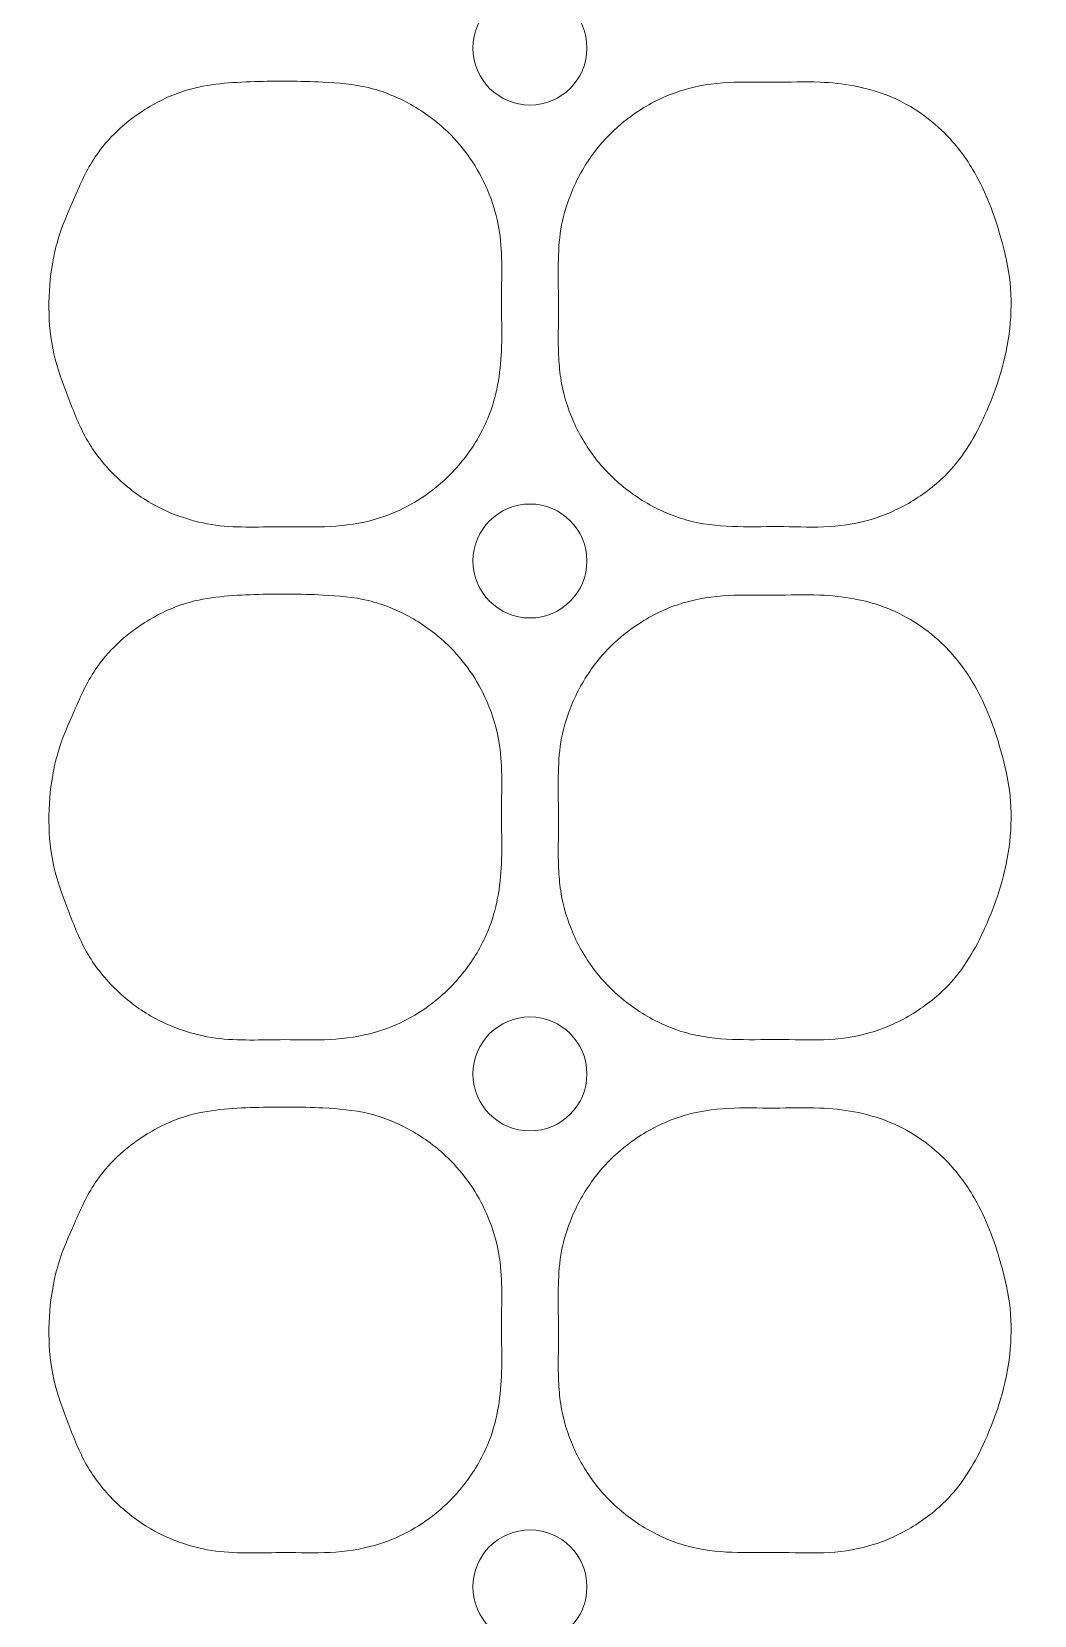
# Model space of a CAD drawing. Header units: millimetres. Extents: x 42356 to 50646, y 31507 to 39566.
# Drawn here: x 47700.65 to 47709.45, y 33787.12 to 33801.01 of the extents above; entities that cross this region are included whole.
import ezdxf

# ---------------------------------------------------------------- set-up
doc = ezdxf.new("R2010")
doc.units = ezdxf.units.MM
doc.set_wipeout_variables(frame=1)
doc.layers.add('000-PI-Oprema', color=30, linetype='Continuous', lineweight=5)
doc.layers.add('004-PI-DIN Šina', color=3, linetype='Continuous')

# ---------------------------------------------------------------- blocks, each defined once
blk = doc.blocks.new('*U116')
at = {"layer": '004-PI-DIN Šina'}
blk.add_lwpolyline([(650, -17.5), (650, 17.5), (0, 17.5), (0, -17.5)], close=True, dxfattribs=at)
blk = doc.blocks.new('PLC_CARD')
at = {"layer": '000-PI-Oprema'}
for centre in [(7.5, -17.224), (7.5, -21.724), (7.5, -26.224), (7.5, -30.724)]:
    blk.add_circle(centre, 0.5, dxfattribs=at)
for points, knots in [([(3.611, -20.654), (3.677, -20.77), (3.845, -20.984), (4.22, -21.273), (4.74, -21.449), (5.28, -21.415), (5.747, -21.434), (6.218, -21.366), (6.641, -21.14), (6.966, -20.797), (7.198, -20.381), (7.264, -19.908), (7.242, -19.375), (7.27, -18.903), (7.118, -18.381), (6.845, -17.987), (6.465, -17.706), (6.087, -17.551), (5.616, -17.513), (5.085, -17.512), (4.542, -17.545), (4.051, -17.78), (3.696, -18.105), (3.502, -18.536), (3.369, -18.843), (3.295, -19.172), (3.268, -19.505), (3.307, -19.911), (3.448, -20.287), (3.545, -20.538), (3.611, -20.654)], [0, 0, 0, 0, 0.03125, 0.0625, 0.109375, 0.15625, 0.1875, 0.21875, 0.265625, 0.296875, 0.328125, 0.375, 0.40625, 0.453125, 0.484375, 0.53125, 0.5625, 0.59375, 0.625, 0.671875, 0.71875, 0.75, 0.796875, 0.828125, 0.859375, 0.875, 0.90625, 0.9375, 0.96875, 1, 1, 1, 1]), ([(7.976, -20.679), (8.045, -20.794), (8.215, -21.005), (8.542, -21.245), (8.92, -21.397), (9.324, -21.43), (9.725, -21.417), (10.127, -21.437), (10.527, -21.368), (10.893, -21.193), (11.262, -20.891), (11.491, -20.473), (11.654, -20.034), (11.727, -19.636), (11.721, -19.231), (11.608, -18.774), (11.439, -18.334), (11.107, -17.902), (10.65, -17.598), (10.109, -17.509), (9.642, -17.529), (9.24, -17.514), (8.839, -17.573), (8.5, -17.731), (8.233, -17.936), (8.011, -18.189), (7.852, -18.486), (7.76, -18.812), (7.744, -19.147), (7.754, -19.515), (7.744, -19.85), (7.77, -20.185), (7.848, -20.444), (7.941, -20.622), (7.976, -20.679)], [0, 0, 0, 0, 0.03125, 0.0625, 0.09375, 0.125, 0.15625, 0.1875, 0.21875, 0.25, 0.28125, 0.328125, 0.359375, 0.390625, 0.421875, 0.453125, 0.5, 0.53125, 0.578125, 0.625, 0.65625, 0.6875, 0.71875, 0.75, 0.773438, 0.796875, 0.828125, 0.851562, 0.875, 0.90625, 0.9375, 0.953125, 0.984375, 1, 1, 1, 1]), ([(3.611, -25.154), (3.677, -25.27), (3.845, -25.484), (4.22, -25.773), (4.74, -25.949), (5.28, -25.915), (5.747, -25.934), (6.218, -25.866), (6.641, -25.64), (6.966, -25.297), (7.198, -24.881), (7.264, -24.408), (7.242, -23.875), (7.27, -23.403), (7.118, -22.881), (6.845, -22.487), (6.465, -22.206), (6.087, -22.051), (5.616, -22.013), (5.085, -22.012), (4.542, -22.045), (4.051, -22.28), (3.696, -22.605), (3.502, -23.036), (3.369, -23.343), (3.295, -23.672), (3.268, -24.005), (3.307, -24.411), (3.448, -24.787), (3.545, -25.038), (3.611, -25.154)], [0, 0, 0, 0, 0.03125, 0.0625, 0.109375, 0.15625, 0.1875, 0.21875, 0.265625, 0.296875, 0.328125, 0.375, 0.40625, 0.453125, 0.484375, 0.53125, 0.5625, 0.59375, 0.625, 0.671875, 0.71875, 0.75, 0.796875, 0.828125, 0.859375, 0.875, 0.90625, 0.9375, 0.96875, 1, 1, 1, 1]), ([(7.976, -25.179), (8.045, -25.294), (8.215, -25.505), (8.542, -25.745), (8.92, -25.897), (9.324, -25.93), (9.725, -25.917), (10.127, -25.937), (10.527, -25.868), (10.893, -25.693), (11.262, -25.391), (11.491, -24.973), (11.654, -24.534), (11.727, -24.136), (11.721, -23.731), (11.608, -23.274), (11.439, -22.834), (11.107, -22.402), (10.65, -22.098), (10.109, -22.009), (9.642, -22.029), (9.24, -22.014), (8.839, -22.073), (8.5, -22.231), (8.233, -22.436), (8.011, -22.689), (7.852, -22.986), (7.76, -23.312), (7.744, -23.647), (7.754, -24.015), (7.744, -24.35), (7.77, -24.685), (7.848, -24.944), (7.941, -25.122), (7.976, -25.179)], [0, 0, 0, 0, 0.03125, 0.0625, 0.09375, 0.125, 0.15625, 0.1875, 0.21875, 0.25, 0.28125, 0.328125, 0.359375, 0.390625, 0.421875, 0.453125, 0.5, 0.53125, 0.578125, 0.625, 0.65625, 0.6875, 0.71875, 0.75, 0.773438, 0.796875, 0.828125, 0.851562, 0.875, 0.90625, 0.9375, 0.953125, 0.984375, 1, 1, 1, 1]), ([(3.611, -29.654), (3.677, -29.77), (3.845, -29.984), (4.22, -30.273), (4.74, -30.449), (5.28, -30.415), (5.747, -30.434), (6.218, -30.366), (6.641, -30.14), (6.966, -29.797), (7.198, -29.381), (7.264, -28.908), (7.242, -28.375), (7.27, -27.903), (7.118, -27.381), (6.845, -26.987), (6.465, -26.706), (6.087, -26.551), (5.616, -26.513), (5.085, -26.512), (4.542, -26.545), (4.051, -26.78), (3.696, -27.105), (3.502, -27.536), (3.369, -27.843), (3.295, -28.172), (3.268, -28.505), (3.307, -28.911), (3.448, -29.287), (3.545, -29.538), (3.611, -29.654)], [0, 0, 0, 0, 0.03125, 0.0625, 0.109375, 0.15625, 0.1875, 0.21875, 0.265625, 0.296875, 0.328125, 0.375, 0.40625, 0.453125, 0.484375, 0.53125, 0.5625, 0.59375, 0.625, 0.671875, 0.71875, 0.75, 0.796875, 0.828125, 0.859375, 0.875, 0.90625, 0.9375, 0.96875, 1, 1, 1, 1]), ([(7.976, -29.679), (8.045, -29.794), (8.215, -30.005), (8.542, -30.245), (8.92, -30.397), (9.324, -30.43), (9.725, -30.417), (10.127, -30.437), (10.527, -30.368), (10.893, -30.193), (11.262, -29.891), (11.491, -29.473), (11.654, -29.034), (11.727, -28.636), (11.721, -28.231), (11.608, -27.774), (11.439, -27.334), (11.107, -26.902), (10.65, -26.598), (10.109, -26.509), (9.642, -26.529), (9.24, -26.514), (8.839, -26.573), (8.5, -26.731), (8.233, -26.936), (8.011, -27.189), (7.852, -27.486), (7.76, -27.812), (7.744, -28.147), (7.754, -28.515), (7.744, -28.85), (7.77, -29.185), (7.848, -29.444), (7.941, -29.622), (7.976, -29.679)], [0, 0, 0, 0, 0.03125, 0.0625, 0.09375, 0.125, 0.15625, 0.1875, 0.21875, 0.25, 0.28125, 0.328125, 0.359375, 0.390625, 0.421875, 0.453125, 0.5, 0.53125, 0.578125, 0.625, 0.65625, 0.6875, 0.71875, 0.75, 0.773438, 0.796875, 0.828125, 0.851562, 0.875, 0.90625, 0.9375, 0.953125, 0.984375, 1, 1, 1, 1])]:
    blk.add_open_spline(points, degree=3, knots=knots, dxfattribs=at)

msp = doc.modelspace()

# ---------------------------------------------------------------- block references
msp.add_blockref('*U116', (47497.526, 33817.989))

# ---------------------------------------------------------------- next in the draw order: wipeouts: each hides what was drawn before it
msp.add_wipeout([(47697.526, 33874.308), (47712.526, 33874.308), (47712.526, 33757.271), (47697.526, 33757.271)]).dxf.layer = '000-PI-Oprema'

# ---------------------------------------------------------------- next in the draw order: block references
at = {"layer": '000-PI-Oprema'}
msp.add_blockref('PLC_CARD', (47697.526, 33818.095), dxfattribs=at)

doc.saveas('drawing.dxf')
